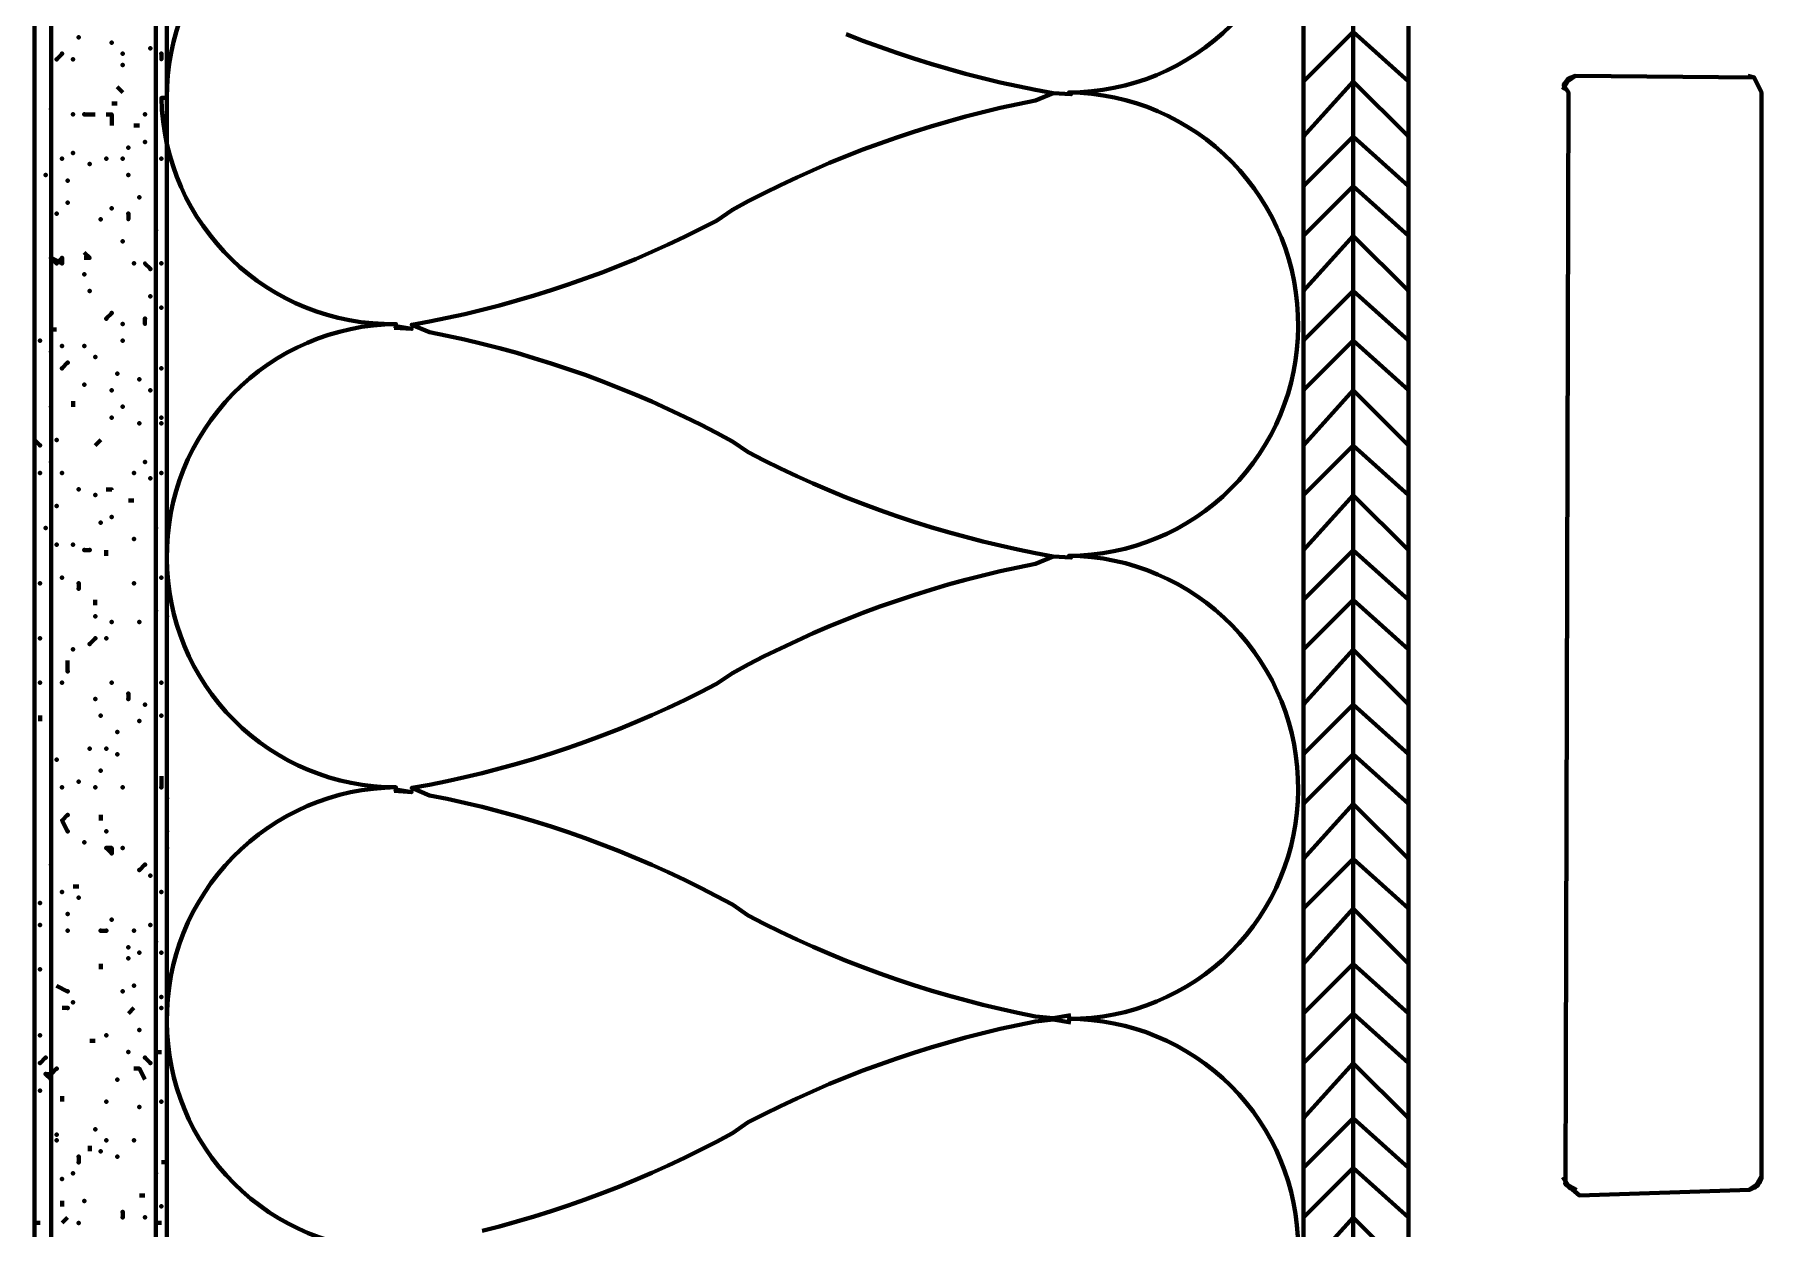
# Model space of a CAD drawing. Extents: x 261 to 424, y 0 to 368.
# Drawn here: x 342.77 to 351.12, y 95.38 to 101.15 of the extents above; entities that cross this region are included whole.
import ezdxf

# ---------------------------------------------------------------- set-up
doc = ezdxf.new("R2010")
doc.units = 0
doc.header["$MEASUREMENT"] = 0
doc.layers.add('Dt-Line 1', color=9, linetype='Continuous', lineweight=0)
doc.layers.add('Dt-Line 3', color=7, linetype='Continuous', lineweight=15)

msp = doc.modelspace()

# ---------------------------------------------------------------- linework, layer by layer
at = {"layer": 'Dt-Line 1', "linetype": 'Continuous', "lineweight": 158}
for p, q in [((343.19665, 100.869), (343.16999, 100.89567)), ((343.16999, 100.81567), (343.14332, 100.81567)), ((343.27665, 100.709), (343.24999, 100.709)), ((342.87665, 99.72234), (342.84999, 99.72234)), ((342.95666, 99.37567), (342.95666, 99.349)), ((343.08999, 99.189), (343.06332, 99.16233)), ((343.24999, 98.89567), (343.22332, 98.89567)), ((343.11665, 98.629), (343.11665, 98.65567)), ((343.06332, 98.38901), (343.06332, 98.41567)), ((342.79666, 97.829), (342.79666, 97.85567)), ((343.08999, 97.37567), (343.08999, 97.349)), ((342.98332, 97.029), (342.95666, 97.029)), ((343.08999, 96.65567), (343.08999, 96.629)), ((343.24999, 96.44233), (343.22332, 96.41567)), ((343.06332, 96.28233), (343.03665, 96.28233)), ((343.38332, 96.22901), (343.35665, 96.22901)), ((342.90332, 95.989), (342.90332, 96.01567)), ((343.03665, 95.77567), (343.03665, 95.749)), ((343.40999, 95.69567), (343.38332, 95.69567)), ((342.90332, 95.48233), (342.90332, 95.509)), ((343.30332, 95.53567), (343.27665, 95.53567)), ((342.92999, 95.429), (342.90332, 95.40233)), ((342.79666, 95.40233), (342.76999, 95.40233)), ((343.38332, 95.40233), (343.35665, 95.40233))]:
    msp.add_line(p, q, dxfattribs=at)
for points in [[(349.14332, 59.16233), (349.14332, 323.16232), (348.90332, 322.92235), (348.90332, 322.92235)], [(348.90332, 100.92233), (349.14332, 101.16233), (349.40999, 100.92233), (349.40999, 100.92233)], [(342.98332, 101.13567), (342.98332, 101.13567), (342.98332, 101.13569)], [(343.14332, 101.109), (343.14332, 101.109), (343.14332, 101.10903)], [(343.32999, 101.08233), (343.32999, 101.08233), (343.32999, 101.08236)], [(347.77918, 96.40674), (347.69332, 96.39238), (347.60779, 96.40145), (347.52258, 96.41874), (347.43773, 96.43748), (347.35326, 96.45767), (347.26917, 96.4793), (347.18549, 96.50236), (347.10224, 96.52685), (347.01943, 96.55277), (346.93708, 96.5801), (346.85522, 96.60884), (346.77386, 96.63898), (346.69301, 96.67052), (346.6127, 96.70345), (346.53294, 96.73776), (346.45376, 96.77346), (346.37516, 96.81053), (346.29718, 96.84896), (346.21982, 96.88875), (346.14308, 96.94167), (346.06637, 96.98281), (345.98901, 97.02259), (345.91102, 97.06102), (345.83243, 97.09808), (345.75324, 97.13376), (345.67348, 97.16807), (345.59317, 97.20099), (345.51232, 97.23253), (345.43095, 97.26266), (345.34909, 97.29139), (345.26674, 97.31871), (345.18393, 97.34462), (345.10067, 97.3691), (345.01699, 97.39216), (344.9329, 97.41378), (344.84842, 97.43396), (344.76357, 97.45269), (344.67836, 97.46997), (344.59331, 97.50562), (344.67885, 97.52145), (344.76406, 97.53874), (344.84891, 97.55748), (344.93338, 97.57767), (345.01747, 97.5993), (345.10115, 97.62236), (345.1844, 97.64685), (345.26721, 97.67277), (345.34956, 97.7001), (345.43142, 97.72883), (345.51278, 97.75898), (345.59363, 97.79052), (345.67394, 97.82345), (345.7537, 97.85776), (345.83288, 97.89346), (345.91147, 97.93053), (345.98946, 97.96896), (346.06682, 98.00875), (346.14311, 98.06143), (346.21982, 98.10258), (346.29718, 98.14237), (346.37516, 98.18081), (346.45376, 98.21787), (346.53294, 98.25357), (346.6127, 98.28788), (346.69301, 98.32082), (346.77386, 98.35236), (346.85522, 98.3825), (346.93708, 98.41124), (347.01943, 98.43857), (347.10224, 98.46448), (347.18549, 98.48897), (347.26917, 98.51204), (347.35326, 98.53367), (347.43773, 98.55385), (347.52258, 98.57259), (347.60779, 98.58988), (347.69332, 98.62562), (347.77918, 98.62007), (347.69332, 98.62562), (347.60779, 98.64145), (347.52258, 98.65874), (347.43773, 98.67748), (347.35326, 98.69767), (347.26917, 98.7193), (347.18549, 98.74236), (347.10224, 98.76685), (347.01943, 98.79277), (346.93708, 98.8201), (346.85522, 98.84883), (346.77386, 98.87898), (346.69301, 98.91052), (346.6127, 98.94345), (346.53294, 98.97776), (346.45376, 99.01346), (346.37516, 99.05053), (346.29718, 99.08896), (346.21982, 99.12875), (346.14308, 99.18167), (346.06637, 99.22281), (345.98901, 99.26259), (345.91102, 99.30102), (345.83243, 99.33808), (345.75324, 99.37376), (345.67348, 99.40807), (345.59317, 99.44099), (345.51232, 99.47253), (345.43095, 99.50266), (345.34909, 99.53139), (345.26674, 99.55871), (345.18393, 99.58462), (345.10067, 99.6091), (345.01699, 99.63216), (344.9329, 99.65378), (344.84842, 99.67396), (344.76357, 99.69269), (344.67836, 99.70997), (344.59331, 99.74562), (344.67885, 99.76145), (344.76406, 99.77874), (344.84891, 99.79748), (344.93338, 99.81767), (345.01747, 99.8393), (345.10115, 99.86236), (345.1844, 99.88685), (345.26721, 99.91277), (345.34956, 99.9401), (345.43142, 99.96883), (345.51278, 99.99898), (345.59363, 100.03052), (345.67394, 100.06345), (345.7537, 100.09776), (345.83288, 100.13346), (345.91147, 100.17053), (345.98946, 100.20896), (346.06682, 100.24875), (346.14311, 100.30144), (346.21982, 100.34259), (346.29718, 100.38238), (346.37516, 100.42081), (346.45376, 100.45788), (346.53294, 100.49357), (346.6127, 100.52789), (346.69301, 100.56082), (346.77386, 100.59236), (346.85522, 100.6225), (346.93708, 100.65124), (347.01943, 100.67857), (347.10224, 100.70448), (347.18549, 100.72897), (347.26917, 100.75204), (347.35326, 100.77367), (347.43773, 100.79385), (347.52258, 100.8126), (347.60779, 100.82988), (347.69332, 100.86562), (347.77918, 100.86007), (347.69332, 100.86562), (347.60779, 100.88145), (347.52258, 100.89874), (347.43773, 100.91748), (347.35326, 100.93767), (347.26917, 100.9593), (347.18549, 100.98236), (347.10224, 101.00685), (347.01943, 101.03277), (346.93708, 101.0601), (346.85522, 101.08883), (346.77386, 101.11898), (346.69301, 101.15052)], [(342.95666, 101.029), (342.95666, 101.029), (342.95666, 101.02903)], [(343.19665, 101.05567), (343.19665, 101.05567), (343.19665, 101.0557)], [(343.19665, 101.00233), (343.19665, 101.00233), (343.19665, 101.00236)], [(348.90332, 100.65567), (349.14332, 100.92233), (349.40999, 100.65567), (349.40999, 100.65567)], [(342.84999, 100.789), (342.84999, 100.789), (342.84999, 100.78903)], [(342.95666, 100.76233), (342.95666, 100.76233), (342.95666, 100.76236)], [(343.00999, 100.76233), (343.06332, 100.76233)], [(343.14332, 100.709), (343.14332, 100.76233), (343.11665, 100.76233)], [(343.30332, 100.76233), (343.30332, 100.76233), (343.30332, 100.76236)], [(343.22332, 100.60233), (343.22332, 100.60233), (343.22332, 100.60236)], [(343.30332, 100.629), (343.30332, 100.629), (343.30332, 100.62903)], [(348.90332, 100.41567), (349.14332, 100.65567), (349.40999, 100.41567), (349.40999, 100.41567)], [(342.90332, 100.549), (342.90332, 100.549), (342.90332, 100.54903)], [(342.95666, 100.57567), (342.95666, 100.57567), (342.95666, 100.57569)], [(343.03665, 100.52233), (343.03665, 100.52233), (343.03665, 100.52236)], [(343.11665, 100.549), (343.11665, 100.549), (343.11665, 100.54903)], [(343.19665, 100.549), (343.19665, 100.549), (343.19665, 100.54903)], [(343.38332, 100.549), (343.38332, 100.549), (343.38332, 100.54903)], [(342.82332, 100.469), (342.82332, 100.469), (342.82332, 100.46903)], [(343.22332, 100.469), (343.22332, 100.469), (343.22332, 100.46903)], [(348.90332, 100.17567), (349.14332, 100.41567), (349.40999, 100.17567), (349.40999, 100.17567)], [(342.92999, 100.33567), (342.92999, 100.33567), (342.92999, 100.33569)], [(343.27665, 100.36233), (343.27665, 100.36233), (343.27665, 100.36236)], [(342.87665, 100.28233), (342.87665, 100.28233), (342.87665, 100.28236)], [(343.08999, 100.25567), (343.08999, 100.25567), (343.08999, 100.25569)], [(343.14332, 100.309), (343.14332, 100.309), (343.14332, 100.30903)], [(343.35665, 100.20233), (343.35665, 100.20233), (343.35665, 100.20236)], [(348.90332, 99.909), (349.14332, 100.17567), (349.40999, 99.909), (349.40999, 99.909)], [(343.00999, 100.09567), (343.03665, 100.069), (343.00999, 100.069)], [(343.19665, 100.149), (343.19665, 100.149), (343.19665, 100.14903)], [(343.24999, 100.04233), (343.24999, 100.04233), (343.24999, 100.04236)], [(343.38332, 100.04233), (343.38332, 100.04233), (343.38332, 100.04236)], [(343.00999, 99.989), (343.00999, 99.989), (343.00999, 99.98903)], [(343.03665, 99.909), (343.03665, 99.909), (343.03665, 99.90903)], [(343.32999, 99.88233), (343.32999, 99.88233), (343.32999, 99.88236)], [(343.38332, 99.829), (343.38332, 99.829), (343.38332, 99.82903)], [(348.90332, 99.669), (349.14332, 99.909), (349.40999, 99.669), (349.40999, 99.669)], [(343.19665, 99.749), (343.19665, 99.749), (343.19665, 99.74903)], [(342.79666, 99.669), (342.79666, 99.669), (342.79666, 99.66903)], [(343.19665, 99.669), (343.19665, 99.669), (343.19665, 99.66903)], [(344.50746, 99.73126), (344.59282, 99.72579), (344.50696, 99.74015)], [(348.90332, 99.429), (349.14332, 99.669), (349.40999, 99.429), (349.40999, 99.429)], [(342.84999, 99.61567), (342.84999, 99.61567), (342.84999, 99.61569)], [(342.90332, 99.64233), (342.90332, 99.64233), (342.90332, 99.64236)], [(343.00999, 99.64233), (343.00999, 99.64233), (343.00999, 99.64236)], [(343.06332, 99.589), (343.06332, 99.589), (343.06332, 99.58903)], [(343.16999, 99.509), (343.16999, 99.509), (343.16999, 99.50903)], [(343.38332, 99.53567), (343.38332, 99.53567), (343.38332, 99.53569)], [(343.00999, 99.45567), (343.00999, 99.45567), (343.00999, 99.45569)], [(343.14332, 99.429), (343.14332, 99.429), (343.14332, 99.42903)], [(343.27665, 99.48233), (343.27665, 99.48233), (343.27665, 99.48236)], [(343.32999, 99.429), (343.32999, 99.429), (343.32999, 99.42903)], [(348.90332, 99.16233), (349.14332, 99.429), (349.40999, 99.16233), (349.40999, 99.16233)], [(343.19665, 99.349), (343.19665, 99.349), (343.19665, 99.34903)], [(343.14332, 99.29567), (343.14332, 99.29567), (343.14332, 99.29569)], [(343.27665, 99.269), (343.27665, 99.269), (343.27665, 99.26903)], [(348.90332, 98.92233), (349.14332, 99.16233), (349.40999, 98.92233), (349.40999, 98.92233)], [(342.84999, 99.08233), (342.84999, 99.08233), (342.84999, 99.08236)], [(343.30332, 99.08233), (343.30332, 99.08233), (343.30332, 99.08236)], [(342.79666, 99.029), (342.79666, 99.029), (342.79666, 99.02903)], [(342.90332, 99.029), (342.90332, 99.029), (342.90332, 99.02903)], [(343.24999, 99.029), (343.24999, 99.029), (343.24999, 99.02903)], [(342.98332, 98.949), (342.98332, 98.949), (342.98332, 98.94903)], [(343.06332, 98.92233), (343.06332, 98.92233), (343.06332, 98.92236)], [(343.14332, 98.949), (343.14332, 98.949), (343.11665, 98.949)], [(348.90332, 98.65567), (349.14332, 98.92233), (349.40999, 98.65567), (349.40999, 98.65567)], [(342.87665, 98.869), (342.87665, 98.869), (342.87665, 98.86903)], [(342.82332, 98.76233), (342.82332, 98.76233), (342.82332, 98.76236)], [(343.08999, 98.789), (343.08999, 98.789), (343.08999, 98.78903)], [(343.14332, 98.81567), (343.14332, 98.81567), (343.14332, 98.81569)], [(343.35665, 98.76233), (343.35665, 98.76233), (343.35665, 98.76236)], [(342.87665, 98.68233), (342.87665, 98.68233), (342.87665, 98.68236)], [(342.95666, 98.68233), (342.95666, 98.68233), (342.95666, 98.68236)], [(343.24999, 98.709), (343.24999, 98.709), (343.24999, 98.70903)], [(348.90332, 98.41567), (349.14332, 98.65567), (349.40999, 98.41567), (349.40999, 98.41567)], [(342.79666, 98.49567), (342.79666, 98.49567), (342.79666, 98.49569)], [(342.90332, 98.52233), (342.90332, 98.52233), (342.90332, 98.52236)], [(343.24999, 98.49567), (343.24999, 98.49567), (343.24999, 98.49569)], [(343.38332, 98.52233), (343.38332, 98.52233), (343.38332, 98.52236)], [(348.90332, 98.17567), (349.14332, 98.41567), (349.40999, 98.17567), (349.40999, 98.17567)], [(343.06332, 98.33567), (343.06332, 98.33567), (343.06332, 98.33569)], [(343.35665, 98.36233), (343.35665, 98.36233), (343.35665, 98.36236)], [(343.40999, 98.33567), (343.40999, 98.33567), (343.40999, 98.33569)], [(343.14332, 98.309), (343.14332, 98.309), (343.14332, 98.30903)], [(343.27665, 98.309), (343.27665, 98.309), (343.27665, 98.30903)], [(342.79666, 98.22901), (342.79666, 98.22901), (342.79666, 98.22903)], [(342.95666, 98.17567), (342.95666, 98.17567), (342.95666, 98.17569)], [(343.11665, 98.22901), (343.11665, 98.22901), (343.11665, 98.22903)], [(348.90332, 97.909), (349.14332, 98.17567), (349.40999, 97.909), (349.40999, 97.909)], [(342.92999, 98.069), (342.92999, 98.12233)], [(342.79666, 98.01567), (342.79666, 98.01567), (342.79666, 98.01569)], [(342.90332, 98.01567), (342.90332, 98.01567), (342.90332, 98.01569)], [(343.14332, 98.01567), (343.14332, 98.01567), (343.14332, 98.01569)], [(343.38332, 98.01567), (343.38332, 98.01567), (343.38332, 98.01569)], [(343.30332, 97.909), (343.30332, 97.909), (343.30332, 97.90903)], [(348.90332, 97.669), (349.14332, 97.909), (349.40999, 97.669), (349.40999, 97.669)], [(343.08999, 97.85567), (343.08999, 97.85567), (343.08999, 97.85569)], [(343.27665, 97.829), (343.27665, 97.829), (343.27665, 97.82903)], [(343.38332, 97.85567), (343.38332, 97.85567), (343.38332, 97.85569)], [(343.03665, 97.69567), (343.03665, 97.69567), (343.03665, 97.69569)], [(343.11665, 97.69567), (343.11665, 97.69567), (343.11665, 97.69569)], [(343.16999, 97.669), (343.16999, 97.669), (343.16999, 97.66903)], [(348.90332, 97.429), (349.14332, 97.669), (349.40999, 97.429), (349.40999, 97.429)], [(342.87665, 97.64233), (342.87665, 97.64233), (342.87665, 97.64236)], [(343.08999, 97.589), (343.08999, 97.589), (343.08999, 97.58903)], [(342.90332, 97.509), (342.90332, 97.509), (342.90332, 97.50903)], [(343.06332, 97.509), (343.06332, 97.509), (343.06332, 97.50903)], [(343.19665, 97.509), (343.19665, 97.509), (343.19665, 97.50903)], [(343.38332, 97.509), (343.38332, 97.56234)], [(344.50746, 97.49126), (344.59282, 97.48579), (344.50696, 97.50015)], [(343.40999, 97.45567), (343.40999, 97.45567), (343.40999, 97.45569)], [(348.90332, 97.16233), (349.14332, 97.429), (349.40999, 97.16233), (349.40999, 97.16233)], [(342.92999, 97.37567), (342.90332, 97.349), (342.92999, 97.29567)], [(343.00999, 97.24233), (343.00999, 97.24233), (343.00999, 97.24236)], [(343.11665, 97.29567), (343.11665, 97.29567), (343.11665, 97.29569)], [(343.40999, 97.29567), (343.40999, 97.29567), (343.40999, 97.29569)], [(343.19665, 97.21567), (343.19665, 97.21567), (343.19665, 97.21569)], [(343.40999, 97.21567), (343.40999, 97.21567), (343.40999, 97.21569)], [(348.90332, 96.92233), (349.14332, 97.16233), (349.40999, 96.92233), (349.40999, 96.92233)], [(342.84999, 97.13567), (342.84999, 97.13567), (342.84999, 97.13569)], [(343.32999, 97.08233), (343.32999, 97.08233), (343.32999, 97.08236)], [(342.90332, 97.00233), (342.90332, 97.00233), (342.90332, 97.00236)], [(343.38332, 97.00233), (343.38332, 97.00233), (343.38332, 97.00236)], [(342.79666, 96.949), (342.79666, 96.949), (342.79666, 96.94903)], [(342.98332, 96.97567), (342.98332, 96.97567), (342.98332, 96.97569)], [(348.90332, 96.65567), (349.14332, 96.92233), (349.40999, 96.65567), (349.40999, 96.65567)], [(342.79666, 96.84233), (342.79666, 96.84233), (342.79666, 96.84236)], [(342.92999, 96.89567), (342.92999, 96.89567), (342.92999, 96.8957)], [(343.14332, 96.869), (343.14332, 96.869), (343.14332, 96.86903)], [(343.32999, 96.84233), (343.32999, 96.84233), (343.32999, 96.84236)], [(342.92999, 96.81567), (342.92999, 96.81567), (342.92999, 96.81569)], [(343.24999, 96.81567), (343.24999, 96.81567), (343.24999, 96.81569)], [(343.35665, 96.76233), (343.35665, 96.76233), (343.35665, 96.76236)], [(343.22332, 96.73567), (343.22332, 96.73567), (343.22332, 96.73569)], [(343.22332, 96.68233), (343.22332, 96.68233), (343.22332, 96.68236)], [(343.27665, 96.709), (343.27665, 96.709), (343.27665, 96.70903)], [(343.38332, 96.709), (343.38332, 96.709), (343.38332, 96.70903)], [(348.90332, 96.41567), (349.14332, 96.65567), (349.40999, 96.41567), (349.40999, 96.41567)], [(342.79666, 96.629), (342.79666, 96.629), (342.79666, 96.62903)], [(342.87665, 96.549), (342.92999, 96.52233), (342.92999, 96.52233)], [(343.19665, 96.52233), (343.19665, 96.52233), (343.19665, 96.52236)], [(343.24999, 96.549), (343.24999, 96.549), (343.24999, 96.54903)], [(343.38332, 96.49567), (343.38332, 96.49567), (343.38332, 96.49569)], [(342.92999, 96.44236), (342.90332, 96.44233)], [(343.38332, 96.44233), (343.38332, 96.44233), (343.38332, 96.44236)], [(348.90332, 96.17567), (349.14332, 96.41567), (349.40999, 96.17567), (349.40999, 96.17567)], [(343.27665, 96.33567), (343.27665, 96.33567), (343.27665, 96.33569)], [(344.93338, 95.36433), (345.01747, 95.38596), (345.10115, 95.40903), (345.1844, 95.43352), (345.26721, 95.45943), (345.34956, 95.48676), (345.43142, 95.5155), (345.51278, 95.54564), (345.59363, 95.57718), (345.67394, 95.61012), (345.7537, 95.64443), (345.83288, 95.68013), (345.91147, 95.71719), (345.98946, 95.75563), (346.06682, 95.79542), (346.14353, 95.83656), (346.21982, 95.88925), (346.29718, 95.92904), (346.37516, 95.96747), (346.45376, 96.00454), (346.53294, 96.04023), (346.6127, 96.07455), (346.69301, 96.10748), (346.77386, 96.13902), (346.85522, 96.16916), (346.93708, 96.1979), (347.01943, 96.22523), (347.10224, 96.25115), (347.18549, 96.27564), (347.26917, 96.2987), (347.35326, 96.32033), (347.43773, 96.34052), (347.52258, 96.35926), (347.60779, 96.37655), (347.69332, 96.38563), (347.77918, 96.37127)], [(342.79666, 96.309), (342.79666, 96.309), (342.79666, 96.30903)], [(343.11665, 96.309), (343.11665, 96.309), (343.11665, 96.30903)], [(343.22332, 96.22901), (343.22332, 96.22901), (343.22332, 96.22903)], [(348.90332, 95.909), (349.14332, 96.17567), (349.40999, 95.909), (349.40999, 95.909)], [(343.16999, 96.09567), (343.16999, 96.09567), (343.16999, 96.09569)], [(343.30332, 96.09567), (343.27665, 96.149), (343.24999, 96.149)], [(342.79666, 96.04233), (342.79666, 96.04233), (342.79666, 96.04236)], [(343.11665, 95.989), (343.11665, 95.989), (343.11665, 95.98903)], [(343.38332, 95.989), (343.38332, 95.989), (343.38332, 95.98903)], [(348.90332, 95.669), (349.14332, 95.909), (349.40999, 95.669), (349.40999, 95.669)], [(343.06332, 95.85567), (343.06332, 95.85567), (343.06332, 95.85569)], [(343.08999, 95.749), (343.08999, 95.749), (343.08999, 95.74903)], [(343.11665, 95.80233), (343.11665, 95.80233), (343.11665, 95.80236)], [(343.24999, 95.80233), (343.24999, 95.80233), (343.24999, 95.80236)], [(343.16999, 95.72234), (343.16999, 95.72234), (343.16999, 95.72237)], [(348.90332, 95.429), (349.14332, 95.669), (349.40999, 95.429), (349.40999, 95.429)], [(342.90332, 95.61567), (342.90332, 95.61567), (342.90332, 95.61569)], [(342.95666, 95.64233), (342.95666, 95.64233), (342.95666, 95.64236)], [(343.35665, 95.64233), (343.35665, 95.64233), (343.35665, 95.64236)], [(343.00999, 95.509), (343.00999, 95.509), (343.00999, 95.50903)], [(343.30332, 95.429), (343.30332, 95.429), (343.30332, 95.42903)], [(343.38332, 95.48233), (343.38332, 95.48233), (343.38332, 95.48236)], [(348.90332, 95.16233), (349.14332, 95.429), (349.40999, 95.16233), (349.40999, 95.16233)], [(342.98332, 95.40233), (342.98332, 95.40233), (342.98332, 95.40236)]]:
    msp.add_lwpolyline(points, dxfattribs=at)
for points in [[(343.40999, 103.09567, 0.4142155), (344.51665, 101.96233, 0.4142155), (343.40999, 100.84233), (343.38332, 100.84233, 0.4142132), (344.51665, 99.749, 0.4142142), (343.40998, 98.61567, 0.4142155), (344.51665, 97.509, 0.4142155), (343.40998, 96.37567, 0.4142155), (344.51665, 95.269, 0.4142155)], [(348.87665, 95.28233, 0.4142142), (347.76999, 96.38901, 0.4142167), (348.87665, 97.49567, 0.4142155), (347.76999, 98.629, 0.4142155), (348.87665, 99.73567, 0.4142155), (347.76999, 100.869, 0.4142155), (348.87665, 101.97567, 0.4142155)]]:
    msp.add_lwpolyline(points, format="xyb", dxfattribs=at)
for points in [[(342.87665, 101.029), (342.87665, 101.02903), (342.90332, 101.05567), (342.90332, 101.05567)], [(343.38332, 101.05567), (343.38332, 101.0557), (343.38332, 101.029)], [(342.92999, 100.44233), (342.92999, 100.44236), (342.92999, 100.44233)], [(343.22332, 100.28233), (343.22332, 100.28236), (343.22332, 100.25567)], [(342.90332, 100.069), (342.87665, 100.04233), (342.84999, 100.069), (342.84999, 100.06903), (342.90332, 100.04233)], [(343.32999, 100.01567), (343.32999, 100.01569), (343.30332, 100.04233)], [(343.14332, 99.80233), (343.14332, 99.80236), (343.11665, 99.77567), (343.11665, 99.77567)], [(343.30332, 99.77567), (343.30332, 99.77569), (343.30332, 99.749)], [(342.92999, 99.56234), (342.92999, 99.56237), (342.90332, 99.53567), (342.90332, 99.53567)], [(342.79666, 99.16233), (342.79666, 99.16236), (342.76999, 99.189), (342.76999, 99.189)], [(343.00999, 98.65567), (343.00999, 98.65569), (343.03665, 98.65567)], [(342.98332, 98.49567), (342.98332, 98.49569), (342.98332, 98.469)], [(343.06332, 98.22901), (343.06332, 98.22903), (343.03665, 98.20233), (343.03665, 98.20233)], [(343.06332, 97.93567), (343.06332, 97.93569), (343.06332, 97.93567)], [(343.22332, 97.96233), (343.22332, 97.96236), (343.22332, 97.93567)], [(342.98332, 97.53567), (342.98332, 97.53569), (342.98332, 97.53567)], [(343.11665, 97.21567), (343.11665, 97.21569), (343.14332, 97.189), (343.14332, 97.21567)], [(343.30332, 97.13567), (343.30332, 97.13569), (343.27665, 97.109), (343.27665, 97.109)], [(343.11665, 96.81567), (343.11665, 96.81569), (343.08999, 96.81567)], [(342.82332, 96.20233), (342.82332, 96.20236), (342.79666, 96.17567), (342.79666, 96.17567)], [(343.32999, 96.17567), (343.32999, 96.17569), (343.30332, 96.20233), (343.30332, 96.20233)], [(342.84999, 96.12233), (342.87665, 96.149), (342.87665, 96.14903), (342.84999, 96.12236), (342.84999, 96.09567), (342.84999, 96.09569), (342.82332, 96.12233)], [(343.27665, 95.96233), (343.27665, 95.96236), (343.27665, 95.96233)], [(342.98332, 95.72234), (342.98332, 95.72237), (342.98332, 95.69567)], [(343.19665, 95.45567), (343.19665, 95.45569), (343.19665, 95.429)]]:
    msp.add_lwpolyline(points, close=True, dxfattribs=at)
for p in [(342.98332, 101.13567), (343.14332, 101.109), (343.32999, 101.08233), (342.87665, 101.029), (342.90332, 101.05567), (342.95666, 101.029), (343.19665, 101.05567), (343.19665, 101.00233), (343.38332, 101.05567), (348.90332, 100.92233), (349.40999, 100.92233), (342.84999, 100.789), (342.95666, 100.76233), (343.00999, 100.76233), (343.30332, 100.76233), (343.22332, 100.60233), (343.30332, 100.629), (348.90332, 100.65567), (349.40999, 100.65567), (342.90332, 100.549), (342.95666, 100.57567), (343.03665, 100.52233), (343.11665, 100.549), (343.19665, 100.549), (343.38332, 100.549), (342.82332, 100.469), (342.92999, 100.44233), (342.92999, 100.44233), (343.22332, 100.469), (348.90332, 100.41567), (349.40999, 100.41567), (342.92999, 100.33567), (343.27665, 100.36233), (342.87665, 100.28233), (343.08999, 100.25567), (343.14332, 100.309), (343.22332, 100.28233), (343.35665, 100.20233), (348.90332, 100.17567), (349.40999, 100.17567), (343.19665, 100.149), (342.84999, 100.069), (342.87665, 100.04233), (342.90332, 100.069), (342.90332, 100.04233), (343.24999, 100.04233), (343.32999, 100.01567), (343.38332, 100.04233), (343.00999, 99.989), (343.03665, 99.909), (343.32999, 99.88233), (343.38332, 99.829), (348.90332, 99.909), (349.40999, 99.909), (343.11665, 99.77567), (343.14332, 99.80233), (343.19665, 99.749), (343.30332, 99.77567), (342.79666, 99.669), (343.19665, 99.669), (348.90332, 99.669), (349.40999, 99.669), (342.84999, 99.61567), (342.90332, 99.64233), (343.00999, 99.64233), (343.06332, 99.589), (342.90332, 99.53567), (342.92999, 99.56234), (343.16999, 99.509), (343.38332, 99.53567), (343.00999, 99.45567), (343.14332, 99.429), (343.27665, 99.48233), (343.32999, 99.429), (348.90332, 99.429), (349.40999, 99.429), (342.84999, 99.349), (343.19665, 99.349), (343.14332, 99.29567), (343.27665, 99.269), (343.38332, 99.29567), (343.38332, 99.269), (342.76999, 99.189), (342.79666, 99.16233), (342.87665, 99.189), (348.90332, 99.16233), (349.40999, 99.16233), (342.84999, 99.08233), (343.30332, 99.08233), (342.79666, 99.029), (342.90332, 99.029), (343.24999, 99.029), (343.32999, 99.00233), (343.38332, 99.029), (342.98332, 98.949), (343.06332, 98.92233), (348.90332, 98.92233), (349.40999, 98.92233), (342.87665, 98.869), (342.82332, 98.76233), (343.08999, 98.789), (343.14332, 98.81567), (343.35665, 98.76233), (342.87665, 98.68233), (342.95666, 98.68233), (343.24999, 98.709), (343.00999, 98.65567), (343.03665, 98.65567), (348.90332, 98.65567), (349.40999, 98.65567), (342.79666, 98.49567), (342.90332, 98.52233), (342.98332, 98.49567), (343.24999, 98.49567), (343.38332, 98.52233), (342.98332, 98.469), (348.90332, 98.41567), (349.40999, 98.41567), (343.06332, 98.33567), (343.35665, 98.36233), (343.40999, 98.33567), (343.14332, 98.309), (343.27665, 98.309), (342.79666, 98.22901), (342.95666, 98.17567), (343.03665, 98.20233), (343.06332, 98.22901), (343.11665, 98.22901), (348.90332, 98.17567), (349.40999, 98.17567), (342.79666, 98.01567), (342.90332, 98.01567), (342.92999, 98.069), (343.14332, 98.01567), (343.38332, 98.01567), (343.06332, 97.93567), (343.06332, 97.93567), (343.22332, 97.96233), (343.22332, 97.93567), (343.30332, 97.909), (348.90332, 97.909), (349.40999, 97.909), (343.08999, 97.85567), (343.27665, 97.829), (343.38332, 97.85567), (343.16999, 97.77567), (343.03665, 97.69567), (343.11665, 97.69567), (343.16999, 97.669), (348.90332, 97.669), (349.40999, 97.669), (342.87665, 97.64233), (343.08999, 97.589), (342.90332, 97.509), (342.98332, 97.53567), (343.06332, 97.509), (343.19665, 97.509), (343.38332, 97.509), (343.40999, 97.45567), (348.90332, 97.429), (349.40999, 97.429), (342.92999, 97.37567), (342.92999, 97.29567), (343.00999, 97.24233), (343.11665, 97.29567), (343.40999, 97.29567), (343.11665, 97.21567), (343.14332, 97.189), (343.19665, 97.21567), (343.40999, 97.21567), (348.90332, 97.16233), (349.40999, 97.16233), (342.84999, 97.13567), (343.27665, 97.109), (343.30332, 97.13567), (343.32999, 97.08233), (342.90332, 97.00233), (343.38332, 97.00233), (342.79666, 96.949), (342.98332, 96.97567), (348.90332, 96.92233), (349.40999, 96.92233), (342.79666, 96.84233), (342.92999, 96.89567), (343.14332, 96.869), (343.32999, 96.84233), (342.92999, 96.81567), (343.08999, 96.81567), (343.11665, 96.81567), (343.24999, 96.81567), (343.35665, 96.76233), (343.22332, 96.73567), (343.22332, 96.68233), (343.27665, 96.709), (343.38332, 96.709), (348.90332, 96.65567), (349.40999, 96.65567), (342.79666, 96.629), (342.92999, 96.52233), (342.92999, 96.52233), (343.19665, 96.52233), (343.24999, 96.549), (343.38332, 96.49567), (342.92999, 96.44233), (342.95666, 96.469), (343.38332, 96.44233), (348.90332, 96.41567), (349.40999, 96.41567), (343.27665, 96.33567), (342.79666, 96.309), (343.11665, 96.309), (342.79666, 96.17567), (342.82332, 96.20233), (343.22332, 96.22901), (343.30332, 96.20233), (343.32999, 96.17567), (348.90332, 96.17567), (349.40999, 96.17567), (342.82332, 96.12233), (342.84999, 96.12233), (342.84999, 96.09567), (342.87665, 96.149), (343.16999, 96.09567), (342.79666, 96.04233), (343.11665, 95.989), (343.38332, 95.989), (343.27665, 95.96233), (348.90332, 95.909), (349.40999, 95.909), (342.87665, 95.829), (343.06332, 95.85567), (342.87665, 95.80233), (343.08999, 95.749), (343.11665, 95.80233), (343.24999, 95.80233), (342.98332, 95.72234), (342.98332, 95.69567), (343.16999, 95.72234), (348.90332, 95.669), (349.40999, 95.669), (342.90332, 95.61567), (342.95666, 95.64233), (343.35665, 95.64233), (343.00999, 95.509), (343.19665, 95.45567), (343.19665, 95.429), (343.30332, 95.429), (343.38332, 95.48233), (348.90332, 95.429), (349.40999, 95.429), (342.98332, 95.40233)]:
    msp.add_point(p, dxfattribs=at)
at = {"layer": 'Dt-Line 3', "linetype": 'Continuous', "lineweight": 70}
for p, q in [((342.84999, 179.669), (342.84999, 59.16233)), ((343.35665, 179.669), (343.35665, 59.16233))]:
    msp.add_line(p, q, dxfattribs=at)
at = {"layer": 'Dt-Line 3', "linetype": 'Continuous', "lineweight": 211}
msp.add_lwpolyline([(349.40999, 323.16232), (349.40999, 59.16233), (348.90332, 59.16233), (348.90332, 323.16232)], dxfattribs=at)
msp.add_lwpolyline([(343.40999, 59.16233), (342.76999, 59.16233), (342.76999, 179.669), (343.40999, 179.669)], close=True, dxfattribs=at)
at = {"layer": 'Dt-Line 3', "linetype": 'Continuous', "lineweight": 158}
for points in [[(350.15666, 100.88233), (350.1882, 100.93901), (350.1641, 100.91297), (350.21785, 100.94878)], [(351.04999, 100.949), (351.08063, 100.94156), (351.11665, 100.869), (351.08063, 100.94156), (350.21785, 100.94878), (350.18395, 100.93614), (350.16006, 100.9034), (350.18332, 100.869), (350.16952, 95.58963), (350.20225, 95.56574), (350.23665, 95.53567), (351.0608, 95.56321), (351.09713, 95.58186), (351.11665, 95.61567), (351.11665, 100.869)], [(350.22332, 95.56234), (350.16664, 95.59389), (350.19268, 95.56978), (350.15688, 95.62353)], [(351.11665, 95.629), (351.08511, 95.57233), (351.10921, 95.59837), (351.05545, 95.56256)]]:
    msp.add_lwpolyline(points, dxfattribs=at)

doc.saveas('drawing.dxf')
